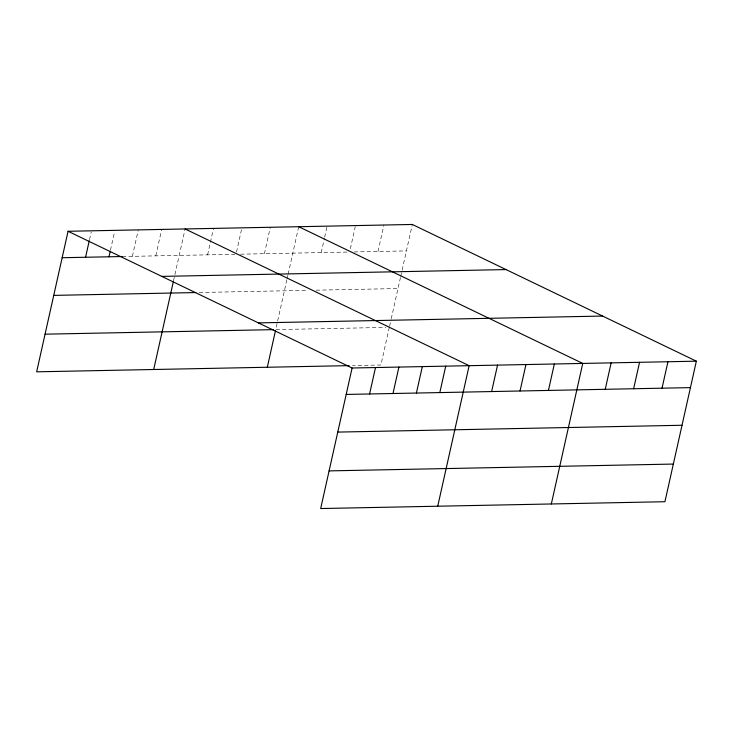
<?xml version="1.0" encoding="UTF-8"?>
<svg xmlns="http://www.w3.org/2000/svg" width="733" height="733" viewBox="0 0 733 733"><rect width="100%" height="100%" fill="white"/><g stroke="black" fill="none" stroke-linecap="round" stroke-linejoin="round"><path stroke-width="0.55" stroke-dasharray="3.67 2.75" d="M89.508 239.636L91.231 231.921M110.454 250.182L114.641 231.454M132.38 256.33L138.29 229.887M155.79 255.872L161.7 229.429M173.51 280.876L185.11 228.962M207.604 254.846L213.514 228.403M236.493 252.079L241.67 228.934M264.402 253.719L270.312 227.276M286.869 279.731L275.718 329.603L385.915 327.413M287.116 278.622L287.858 275.306M288.106 274.197L298.716 226.708M321.21 252.592L324.407 238.271M324.655 237.162L327.12 226.149M350.347 248.725L355.276 226.689M378.008 251.465L383.918 225.022M389.324 327.349L380.903 364.997L352.509 365.565M389.562 326.267L391.01 319.808M391.248 318.727L400.475 277.477M400.722 276.368L412.322 224.463M122.347 256.532L234.872 254.305M240.552 254.186L349.614 252.024M354.158 251.932L406.412 250.897M199.184 292.494L308.245 290.332M316.198 290.176L397.992 288.555"/><path stroke-width="1.1" d="M696.35 361.177L352.097 368.003L320.678 508.537L664.932 501.72L696.35 361.177L412.322 224.463L68.068 231.28L36.65 371.823L349.1 365.63M85.569 257.265L89.261 240.736M108.97 256.797L110.207 251.291M153.701 369.505L173.263 281.985M267.307 367.251L275.471 330.711M369.588 393.978L375.498 367.535M392.998 393.511L398.908 367.068M416.408 393.044L422.318 366.61M439.818 392.586L445.728 366.143M437.729 506.219L469.138 365.675L185.11 228.962M491.632 391.559L497.542 365.116M520.036 390.991L525.946 364.548M548.431 390.432L554.34 363.989M551.326 503.965L582.744 363.431L298.716 226.708M605.238 389.305L611.148 362.862M633.633 388.737L639.552 362.304M662.036 388.178L667.946 361.736M62.158 257.723L122.347 256.532M161.791 276.396L506.054 269.579M53.738 295.381L195.775 292.559M258.364 322.886L602.618 316.06M45.07 334.175L273.446 329.648M346.178 394.436L690.44 387.62M337.766 432.094L682.02 425.268M329.09 470.888L673.352 464.062M68.068 231.28L352.097 368.003"/></g></svg>
